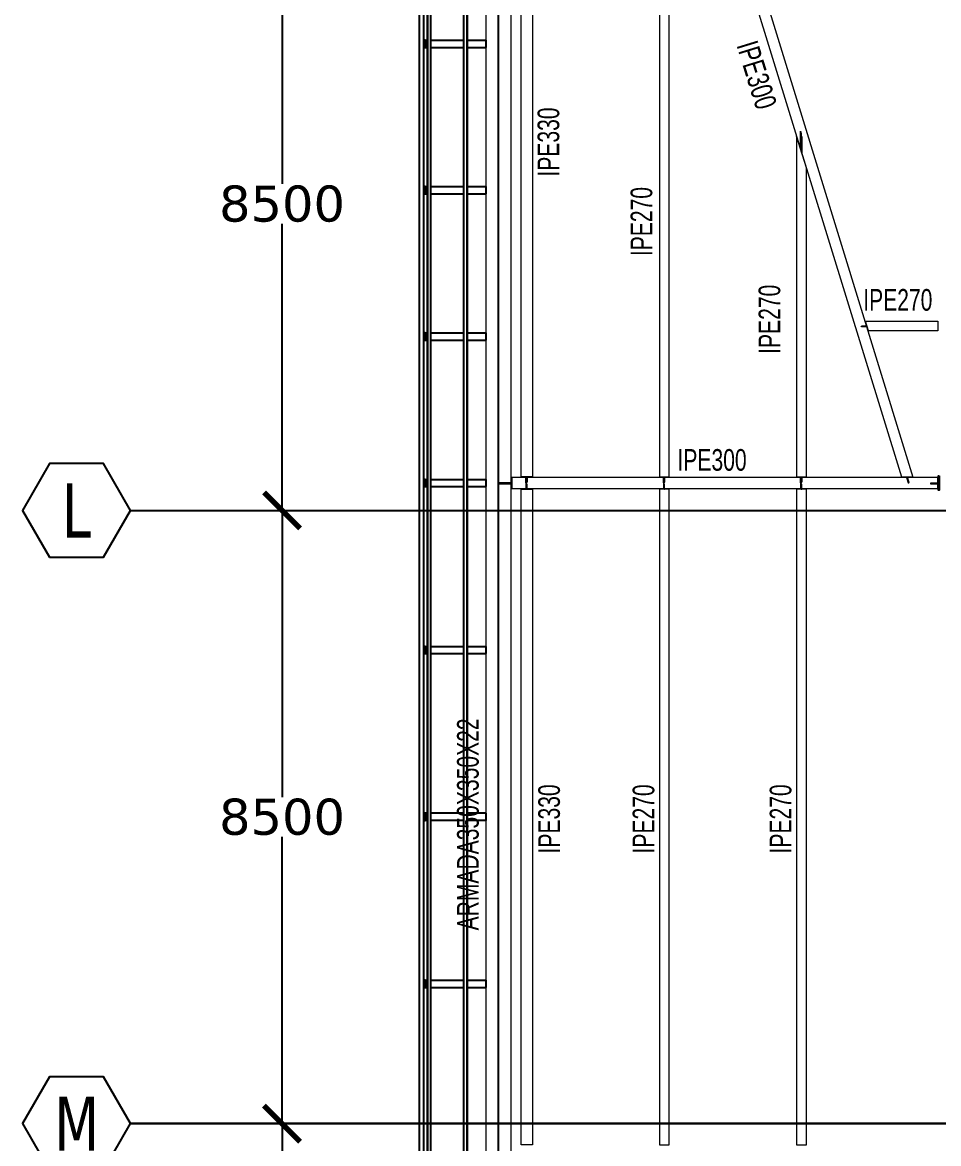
# Model space of a CAD drawing. Header units: millimetres. Extents: x -6598 to 74598, y -11659 to 33736.
# Drawn here: x -6598 to 6100, y 8223 to 23766 of the extents above; entities that cross this region are included whole.
import ezdxf
from ezdxf.enums import TextEntityAlignment as Align

# ---------------------------------------------------------------- set-up
doc = ezdxf.new("R2010")
doc.units = ezdxf.units.MM
for name, color, linetype, lineweight in [('0-3', 50, 'Continuous', 5), ('E_B_PLACA-1', 10, 'Continuous', 25), ('E_B_PLACA-2', 31, 'Continuous', 25), ('E_TEXTO', 3, 'Continuous', 9), ('E_VIGAS-1', 31, 'Continuous', 25), ('E_VIGAS-2', 10, 'Continuous', 25), ('HCB-VIGAS', 4, 'Continuous', 15)]:
    doc.layers.add(name, color=color, linetype=linetype, lineweight=lineweight)
for name, color, linetype in [('COTAS', 8, 'Continuous'), ('HCB-EJES', 1, 'Continuous'), ('HCB-PLATINAS', 5, 'Continuous'), ('HCB-ROTULOS', 2, 'Continuous')]:
    doc.layers.add(name, color=color, linetype=linetype)
doc.styles.add('Arial Narrow_2', font='', dxfattribs={"width": 0.85, "height": 0.3})
doc.styles.add('ROMANT', font='romant.shx', dxfattribs={"width": 0.8})
doc.styles.add('VERDANA', font='verdana.ttf')
doc.styles.get('Arial Narrow_2').set_extended_font_data('Arial Narrow')
doc.dimstyles.new('1.125', dxfattribs={"dimscale": 0, "dimtxt": 500, "dimasz": 500, "dimexe": 4, "dimexo": 4, "dimgap": 15, "dimtad": 0, "dimdec": 0, "dimzin": 4, "dimdsep": 46, "dimtxsty": 'ROMANT', "dimblk": 'ARCHTICK', "dimcen": -10, "dimclrd": 256, "dimclrt": 3, "dimadec": 0, "dimazin": 0, "dimtfac": 1, "dimtdec": 0, "dimtix": 1, "dimtmove": 0, "dimatfit": 0, "dimldrblk": 'OBLIQUE', "dimfxl": 0.05, "dimtolj": 1, "dimtzin": 0, "dimarcsym": 0})

# ---------------------------------------------------------------- blocks, each defined once
blk = doc.blocks.new('EST_SFM_VIGA-METALICA-SECCION-C - EST_SFM_VIGA-METALICA-UPN160-1608583-_30_00m_N_E_-NIVEL-8 DOC')
at = {"layer": 'E_VIGAS-1'}
for p, q in [((14.528, 0.047), (-14.394, 0.047)), ((-14.399, -0.018), (14.533, -0.018))]:
    blk.add_line(p, q, dxfattribs=at)
blk = doc.blocks.new('EST_SFM_VIGA-METALICA-SECCION-C - EST_SFM_VIGA-METALICA-UPN100-1529610-_30_00m_N_E_-NIVEL-8 DOC')
at = {"layer": 'E_VIGAS-2'}
for p, q in [((14.393, 0.032), (-14.441, 0.032)), ((-14.442, -0.018), (14.393, -0.018))]:
    blk.add_line(p, q, dxfattribs=at)
blk = doc.blocks.new('EST_SFM_VIGA-METALICA-SECCION-C - EST_SFM_VIGA-METALICA-UPN100-1529678-_30_00m_N_E_-NIVEL-8 DOC')
at = {"layer": 'E_VIGAS-2'}
for p, q in [((13.374, 0.018), (-13.422, 0.018)), ((-13.504, -0.032), (13.456, -0.032))]:
    blk.add_line(p, q, dxfattribs=at)
blk = doc.blocks.new('DCTIB_CNI_EST_MOD-1A-FAC_0001_rvt-2-_30_00m_N_E_-NIVEL-8 DOC')
at = {"layer": 'E_B_PLACA-1'}
for p, q in [((-75.147, 138.995), (-75.147, 167.83)), ((-74.597, 166.81), (-74.597, 140.014))]:
    blk.add_line(p, q, dxfattribs=at)
at = {"layer": 'E_B_PLACA-2'}
for p, q in [((-75.147, 167.83), (-75.147, 138.995)), ((-74.597, 140.014), (-74.597, 166.81))]:
    blk.add_line(p, q, dxfattribs=at)
at = {"layer": 'E_VIGAS-1'}
for p, q in [((-75.177, 164.182), (-75.195, 164.182)), ((-75.195, 164.135), (-75.181, 164.135)), ((-75.181, 164.135), (-75.176, 164.135)), ((-75.181, 164.135), (-75.176, 164.135)), ((-75.177, 164.135), (-75.181, 164.135)), ((-75.177, 164.145), (-75.177, 164.182)), ((-75.177, 164.182), (-75.175, 164.182)), ((-75.175, 164.082), (-75.175, 164.182)), ((-75.175, 164.182), (-75.147, 164.182)), ((-75.175, 164.182), (-75.175, 164.082)), ((-74.597, 164.182), (-74.337, 164.182)), ((-74.337, 164.182), (-74.337, 164.082)), ((-75.181, 164.13), (-75.195, 164.13)), ((-75.195, 164.082), (-75.177, 164.082)), ((-75.176, 164.13), (-75.181, 164.13)), ((-75.181, 164.13), (-75.177, 164.13)), ((-75.176, 164.13), (-75.181, 164.13)), ((-75.177, 164.082), (-75.177, 164.12)), ((-75.175, 164.082), (-75.177, 164.082)), ((-75.175, 164.082), (-75.147, 164.082)), ((-74.597, 164.082), (-74.337, 164.082)), ((-75.177, 162.152), (-75.195, 162.152)), ((-75.177, 162.115), (-75.177, 162.152)), ((-75.177, 162.152), (-75.175, 162.152)), ((-75.175, 162.052), (-75.175, 162.152)), ((-75.175, 162.152), (-75.147, 162.152)), ((-75.175, 162.152), (-75.175, 162.052)), ((-74.597, 162.152), (-74.335, 162.152)), ((-74.335, 162.152), (-74.335, 162.052)), ((-75.195, 162.105), (-75.181, 162.105)), ((-75.181, 162.1), (-75.195, 162.1)), ((-75.195, 162.052), (-75.177, 162.052)), ((-75.181, 162.105), (-75.176, 162.105)), ((-75.181, 162.105), (-75.176, 162.105)), ((-75.177, 162.105), (-75.181, 162.105)), ((-75.176, 162.1), (-75.181, 162.1)), ((-75.181, 162.1), (-75.177, 162.1)), ((-75.176, 162.1), (-75.181, 162.1)), ((-75.177, 162.052), (-75.177, 162.09)), ((-75.175, 162.052), (-75.177, 162.052)), ((-75.175, 162.052), (-75.147, 162.052)), ((-74.597, 162.052), (-74.335, 162.052)), ((-75.177, 160.123), (-75.195, 160.123)), ((-75.177, 160.085), (-75.177, 160.123)), ((-75.177, 160.123), (-75.175, 160.123)), ((-75.175, 160.023), (-75.175, 160.123)), ((-75.175, 160.123), (-75.147, 160.123)), ((-75.175, 160.123), (-75.175, 160.023)), ((-74.597, 160.123), (-74.337, 160.123)), ((-74.337, 160.123), (-74.337, 160.023)), ((-75.195, 160.075), (-75.181, 160.075)), ((-75.181, 160.07), (-75.195, 160.07)), ((-75.195, 160.023), (-75.177, 160.023)), ((-75.181, 160.075), (-75.176, 160.075)), ((-75.181, 160.075), (-75.176, 160.075)), ((-75.177, 160.075), (-75.181, 160.075)), ((-75.176, 160.07), (-75.181, 160.07)), ((-75.181, 160.07), (-75.177, 160.07)), ((-75.176, 160.07), (-75.181, 160.07)), ((-75.177, 160.023), (-75.177, 160.06)), ((-75.175, 160.023), (-75.177, 160.023)), ((-75.175, 160.023), (-75.147, 160.023)), ((-74.597, 160.023), (-74.337, 160.023)), ((-75.177, 158.093), (-75.195, 158.093)), ((-75.177, 158.055), (-75.177, 158.093)), ((-75.177, 158.093), (-75.175, 158.093)), ((-75.175, 157.993), (-75.175, 158.093)), ((-75.175, 158.093), (-75.147, 158.093)), ((-75.175, 158.093), (-75.175, 157.993)), ((-74.597, 158.093), (-74.337, 158.093)), ((-74.337, 158.093), (-74.337, 157.993)), ((-75.195, 158.045), (-75.181, 158.045)), ((-75.181, 158.04), (-75.195, 158.04)), ((-75.195, 157.993), (-75.177, 157.993)), ((-75.181, 158.045), (-75.176, 158.045)), ((-75.181, 158.045), (-75.176, 158.045)), ((-75.177, 158.045), (-75.181, 158.045)), ((-75.176, 158.04), (-75.181, 158.04)), ((-75.181, 158.04), (-75.177, 158.04)), ((-75.176, 158.04), (-75.181, 158.04)), ((-75.177, 157.993), (-75.177, 158.03)), ((-75.175, 157.993), (-75.177, 157.993)), ((-75.175, 157.993), (-75.147, 157.993)), ((-74.597, 157.993), (-74.337, 157.993)), ((-75.177, 155.778), (-75.195, 155.778)), ((-75.177, 155.741), (-75.177, 155.778)), ((-75.177, 155.778), (-75.175, 155.778)), ((-75.175, 155.678), (-75.175, 155.778)), ((-75.175, 155.778), (-75.147, 155.778)), ((-75.175, 155.778), (-75.175, 155.678)), ((-74.597, 155.778), (-74.337, 155.778)), ((-74.337, 155.778), (-74.337, 155.678)), ((-75.195, 155.731), (-75.181, 155.731)), ((-75.181, 155.725), (-75.195, 155.725)), ((-75.195, 155.678), (-75.177, 155.678)), ((-75.181, 155.731), (-75.176, 155.731)), ((-75.181, 155.731), (-75.176, 155.731)), ((-75.177, 155.731), (-75.181, 155.731)), ((-75.176, 155.725), (-75.181, 155.725)), ((-75.181, 155.725), (-75.177, 155.725)), ((-75.176, 155.725), (-75.181, 155.725)), ((-75.177, 155.678), (-75.177, 155.716)), ((-75.175, 155.678), (-75.177, 155.678)), ((-75.175, 155.678), (-75.147, 155.678)), ((-74.597, 155.678), (-74.337, 155.678)), ((-75.177, 153.464), (-75.195, 153.464)), ((-75.195, 153.417), (-75.181, 153.417)), ((-75.181, 153.411), (-75.195, 153.411)), ((-75.181, 153.417), (-75.176, 153.417)), ((-75.181, 153.417), (-75.176, 153.417)), ((-75.177, 153.417), (-75.181, 153.417)), ((-75.176, 153.411), (-75.181, 153.411)), ((-75.181, 153.411), (-75.177, 153.411)), ((-75.176, 153.411), (-75.181, 153.411)), ((-75.177, 153.464), (-75.175, 153.464)), ((-75.177, 153.426), (-75.177, 153.464)), ((-75.175, 153.364), (-75.175, 153.464)), ((-75.175, 153.464), (-75.175, 153.364)), ((-75.147, 153.464), (-75.175, 153.464)), ((-74.335, 153.464), (-74.597, 153.464)), ((-74.335, 153.464), (-74.335, 153.364)), ((-75.195, 153.364), (-75.177, 153.364)), ((-75.177, 153.364), (-75.177, 153.401)), ((-75.175, 153.364), (-75.177, 153.364)), ((-75.147, 153.364), (-75.175, 153.364)), ((-74.335, 153.364), (-74.597, 153.364)), ((-75.177, 151.149), (-75.195, 151.149)), ((-75.195, 151.102), (-75.181, 151.102)), ((-75.181, 151.097), (-75.195, 151.097)), ((-75.181, 151.102), (-75.176, 151.102)), ((-75.181, 151.102), (-75.176, 151.102)), ((-75.177, 151.102), (-75.181, 151.102)), ((-75.176, 151.097), (-75.181, 151.097)), ((-75.181, 151.097), (-75.177, 151.097)), ((-75.176, 151.097), (-75.181, 151.097)), ((-75.177, 151.112), (-75.177, 151.149)), ((-75.177, 151.149), (-75.175, 151.149)), ((-75.177, 151.049), (-75.177, 151.087)), ((-75.175, 151.049), (-75.175, 151.149)), ((-75.175, 151.149), (-75.147, 151.149)), ((-75.175, 151.149), (-75.175, 151.049)), ((-74.597, 151.149), (-74.337, 151.149)), ((-74.337, 151.149), (-74.337, 151.049)), ((-75.195, 151.049), (-75.177, 151.049)), ((-75.175, 151.049), (-75.177, 151.049)), ((-75.175, 151.049), (-75.147, 151.049)), ((-74.597, 151.049), (-74.337, 151.049))]:
    blk.add_line(p, q, dxfattribs=at)
for points, knots in [([(-75.181, 164.135), (-75.181, 164.135), (-75.18, 164.135), (-75.179, 164.136), (-75.178, 164.137), (-75.177, 164.138), (-75.177, 164.14), (-75.177, 164.141), (-75.177, 164.142), (-75.177, 164.144), (-75.177, 164.145)], [0, 0, 0, 0, 0.142857, 0.285714, 0.428571, 0.571429, 0.678571, 0.732143, 0.785714, 1, 1, 1, 1]), ([(-75.177, 164.12), (-75.177, 164.121), (-75.177, 164.122), (-75.177, 164.124), (-75.177, 164.126), (-75.178, 164.128), (-75.179, 164.129), (-75.181, 164.13), (-75.181, 164.13)], [0, 0, 0, 0, 0.142857, 0.285714, 0.428571, 0.571429, 0.785714, 1, 1, 1, 1]), ([(-75.181, 162.105), (-75.181, 162.105), (-75.18, 162.105), (-75.179, 162.106), (-75.178, 162.107), (-75.177, 162.108), (-75.177, 162.11), (-75.177, 162.111), (-75.177, 162.112), (-75.177, 162.114), (-75.177, 162.115)], [0, 0, 0, 0, 0.142857, 0.285714, 0.428571, 0.571429, 0.678571, 0.732143, 0.785714, 1, 1, 1, 1]), ([(-75.177, 162.09), (-75.177, 162.091), (-75.177, 162.092), (-75.177, 162.094), (-75.177, 162.096), (-75.178, 162.098), (-75.179, 162.099), (-75.181, 162.1), (-75.181, 162.1)], [0, 0, 0, 0, 0.142857, 0.285714, 0.428571, 0.571429, 0.785714, 1, 1, 1, 1]), ([(-75.181, 160.075), (-75.181, 160.075), (-75.18, 160.075), (-75.179, 160.076), (-75.178, 160.077), (-75.177, 160.079), (-75.177, 160.08), (-75.177, 160.081), (-75.177, 160.082), (-75.177, 160.084), (-75.177, 160.085)], [0, 0, 0, 0, 0.142857, 0.285714, 0.428571, 0.571429, 0.678571, 0.732143, 0.785714, 1, 1, 1, 1]), ([(-75.177, 160.06), (-75.177, 160.061), (-75.177, 160.062), (-75.177, 160.064), (-75.177, 160.066), (-75.178, 160.068), (-75.179, 160.069), (-75.181, 160.07), (-75.181, 160.07)], [0, 0, 0, 0, 0.142857, 0.285714, 0.428571, 0.571429, 0.785714, 1, 1, 1, 1]), ([(-75.181, 158.045), (-75.181, 158.045), (-75.18, 158.045), (-75.179, 158.046), (-75.178, 158.047), (-75.177, 158.049), (-75.177, 158.05), (-75.177, 158.051), (-75.177, 158.053), (-75.177, 158.054), (-75.177, 158.055)], [0, 0, 0, 0, 0.142857, 0.285714, 0.428571, 0.571429, 0.678571, 0.732143, 0.785714, 1, 1, 1, 1]), ([(-75.177, 158.03), (-75.177, 158.031), (-75.177, 158.032), (-75.177, 158.035), (-75.177, 158.036), (-75.178, 158.038), (-75.179, 158.039), (-75.181, 158.04), (-75.181, 158.04)], [0, 0, 0, 0, 0.142857, 0.285714, 0.428571, 0.571429, 0.785714, 1, 1, 1, 1]), ([(-75.181, 155.731), (-75.181, 155.731), (-75.18, 155.731), (-75.179, 155.732), (-75.178, 155.733), (-75.177, 155.734), (-75.177, 155.735), (-75.177, 155.736), (-75.177, 155.738), (-75.177, 155.74), (-75.177, 155.741)], [0, 0, 0, 0, 0.142857, 0.285714, 0.428571, 0.571429, 0.678571, 0.732143, 0.785714, 1, 1, 1, 1]), ([(-75.177, 155.716), (-75.177, 155.716), (-75.177, 155.718), (-75.177, 155.72), (-75.177, 155.722), (-75.178, 155.724), (-75.179, 155.725), (-75.181, 155.725), (-75.181, 155.725)], [0, 0, 0, 0, 0.142857, 0.285714, 0.428571, 0.571429, 0.785714, 1, 1, 1, 1]), ([(-75.181, 153.417), (-75.181, 153.417), (-75.18, 153.417), (-75.179, 153.417), (-75.178, 153.418), (-75.177, 153.42), (-75.177, 153.421), (-75.177, 153.422), (-75.177, 153.424), (-75.177, 153.425), (-75.177, 153.426)], [0, 0, 0, 0, 0.142857, 0.285714, 0.428571, 0.571429, 0.678571, 0.732143, 0.785714, 1, 1, 1, 1]), ([(-75.177, 153.401), (-75.177, 153.402), (-75.177, 153.403), (-75.177, 153.406), (-75.177, 153.408), (-75.178, 153.409), (-75.179, 153.411), (-75.181, 153.411), (-75.181, 153.411)], [0, 0, 0, 0, 0.142857, 0.285714, 0.428571, 0.571429, 0.785714, 1, 1, 1, 1]), ([(-75.181, 151.102), (-75.181, 151.102), (-75.18, 151.102), (-75.179, 151.103), (-75.178, 151.104), (-75.177, 151.105), (-75.177, 151.107), (-75.177, 151.108), (-75.177, 151.109), (-75.177, 151.111), (-75.177, 151.112)], [0, 0, 0, 0, 0.142857, 0.285714, 0.428571, 0.571429, 0.678571, 0.732143, 0.785714, 1, 1, 1, 1]), ([(-75.177, 151.087), (-75.177, 151.088), (-75.177, 151.089), (-75.177, 151.091), (-75.177, 151.093), (-75.178, 151.095), (-75.179, 151.096), (-75.181, 151.097), (-75.181, 151.097)], [0, 0, 0, 0, 0.142857, 0.285714, 0.428571, 0.571429, 0.785714, 1, 1, 1, 1])]:
    blk.add_open_spline(points, degree=3, knots=knots, dxfattribs=at)
at = {"layer": 'E_VIGAS-2'}
for p, q in [((-75.097, 164.182), (-74.647, 164.182)), ((-75.097, 164.082), (-74.647, 164.082)), ((-75.097, 162.152), (-74.647, 162.152)), ((-75.097, 162.052), (-74.647, 162.052)), ((-75.097, 160.123), (-74.647, 160.123)), ((-75.097, 160.023), (-74.647, 160.023)), ((-75.097, 158.093), (-74.647, 158.093)), ((-75.097, 157.993), (-74.647, 157.993)), ((-75.097, 155.778), (-74.647, 155.778)), ((-75.097, 155.678), (-74.647, 155.678)), ((-74.647, 153.464), (-75.097, 153.464)), ((-74.647, 153.364), (-75.097, 153.364)), ((-75.097, 151.149), (-74.647, 151.149)), ((-75.097, 151.049), (-74.647, 151.049))]:
    blk.add_line(p, q, dxfattribs=at)
at = {"layer": 'E_VIGAS-1'}
for name, p, rotation in [('EST_SFM_VIGA-METALICA-SECCION-C - EST_SFM_VIGA-METALICA-UPN160-1608583-_30_00m_N_E_-NIVEL-8 DOC', (-75.242, 153.479), 270), ('EST_SFM_VIGA-METALICA-SECCION-C - EST_SFM_VIGA-METALICA-UPN100-1529610-_30_00m_N_E_-NIVEL-8 DOC', (-75.13, 153.388), 269.9999999999999), ('EST_SFM_VIGA-METALICA-SECCION-C - EST_SFM_VIGA-METALICA-UPN100-1529678-_30_00m_N_E_-NIVEL-8 DOC', (-74.615, 153.388), 270.0000000000001)]:
    blk.add_blockref(name, p, dxfattribs=dict(at, rotation=rotation))
blk = doc.blocks.new('_ArchTick')
at = {"color": 0, "linetype": 'ByBlock', "const_width": 0.15}
blk.add_lwpolyline([(-0.5, -0.5), (0.5, 0.5)], dxfattribs=at)
blk = doc.blocks.new('*D505')
at = {"layer": 'COTAS', "color": 0, "lineweight": -2, "transparency": 16777216}
for p, q in [((-5094, 25500), (-2996, 25500)), ((-5094, 17000), (-2996, 17000))]:
    blk.add_line(p, q, dxfattribs=at)
at = {"layer": 'COTAS', "lineweight": -2, "transparency": 16777216}
for p, q in [((-3000, 25500), (-3000, 21526)), ((-3000, 17000), (-3000, 20974))]:
    blk.add_line(p, q, dxfattribs=at)
at = {"layer": 'Defpoints', "color": 0, "transparency": 16777216}
for p in [(-5098, 25500), (-3000, 25500), (-5098, 17000)]:
    blk.add_point(p, dxfattribs=at)
at = {"layer": 'COTAS', "lineweight": -2, "transparency": 16777216, "xscale": 500, "yscale": 500, "zscale": 500}
for p, rotation in [((-3000, 25500), 90), ((-3000, 17000), 270)]:
    blk.add_blockref('_ArchTick', p, dxfattribs=dict(at, rotation=rotation))
at = {"layer": 'COTAS', "color": 3, "transparency": 16777216, "insert": (-3000, 21250), "char_height": 500, "attachment_point": 5, "rotation": 0.01, "style": 'VERDANA'}
blk.add_mtext('\\A1;8500', dxfattribs=at)
blk = doc.blocks.new('_Oblique')
at = {"color": 0, "linetype": 'ByBlock', "lineweight": -2}
blk.add_line((-0.5, -0.5), (0.5, 0.5), dxfattribs=at)
blk = doc.blocks.new('*D506')
at = {"layer": 'COTAS', "color": 0, "lineweight": -2, "transparency": 16777216}
for p, q in [((-5094, 17000), (-2996, 17000)), ((-5094, 8500), (-2996, 8500))]:
    blk.add_line(p, q, dxfattribs=at)
at = {"layer": 'COTAS', "lineweight": -2, "transparency": 16777216}
for p, q in [((-3000, 17000), (-3000, 13026)), ((-3000, 8500), (-3000, 12474))]:
    blk.add_line(p, q, dxfattribs=at)
at = {"layer": 'Defpoints', "color": 0, "transparency": 16777216}
for p in [(-5098, 17000), (-5098, 8500), (-3000, 8500)]:
    blk.add_point(p, dxfattribs=at)
at = {"layer": 'COTAS', "lineweight": -2, "transparency": 16777216, "xscale": 500, "yscale": 500, "zscale": 500}
for p, rotation in [((-3000, 17000), 90), ((-3000, 8500), 270)]:
    blk.add_blockref('_ArchTick', p, dxfattribs=dict(at, rotation=rotation))
at = {"layer": 'COTAS', "color": 3, "transparency": 16777216, "insert": (-3000, 12750), "char_height": 500, "attachment_point": 5, "rotation": 0.01, "style": 'VERDANA'}
blk.add_mtext('\\A1;8500', dxfattribs=at)
blk = doc.blocks.new('*D507')
at = {"layer": 'COTAS', "color": 0, "lineweight": -2, "transparency": 16777216}
for p, q in [((-5094, 8500), (-2996, 8500)), ((-5094, 0), (-2996, 0))]:
    blk.add_line(p, q, dxfattribs=at)
at = {"layer": 'COTAS', "lineweight": -2, "transparency": 16777216}
for p, q in [((-3000, 8500), (-3000, 4526)), ((-3000, 0), (-3000, 3974))]:
    blk.add_line(p, q, dxfattribs=at)
at = {"layer": 'Defpoints', "color": 0, "transparency": 16777216}
for p in [(-5098, 8500), (-3000, 8500), (-5098, 0)]:
    blk.add_point(p, dxfattribs=at)
at = {"layer": 'COTAS', "lineweight": -2, "transparency": 16777216, "xscale": 500, "yscale": 500, "zscale": 500}
for p, rotation in [((-3000, 8500), 90), ((-3000, 0), 270)]:
    blk.add_blockref('_ArchTick', p, dxfattribs=dict(at, rotation=rotation))
at = {"layer": 'COTAS', "color": 3, "transparency": 16777216, "insert": (-3000, 4250), "char_height": 500, "attachment_point": 5, "rotation": 0.01, "style": 'VERDANA'}
blk.add_mtext('\\A1;8500', dxfattribs=at)

msp = doc.modelspace()

# ---------------------------------------------------------------- linework, layer by layer
at = {"layer": 'HCB-EJES'}
for p, q in [((0.1, -5780.2), (0.1, 31280.5)), ((-5098.2, 17000), (73098.4, 17000))]:
    msp.add_line(p, q, dxfattribs=at)
msp.add_lwpolyline([(73098.4, 8500), (-5098.2, 8500), (73098.4, 8500)], dxfattribs=at)
at = {"layer": 'HCB-PLATINAS', "color": 4}
msp.add_lwpolyline([(6106, 17480.2), (6106, 17280.2), (6100, 17280.2), (6100, 17480.2)], close=True, dxfattribs=at)
at = {"layer": 'HCB-ROTULOS'}
for points in [[(-6223.2, 16350.5), (-5473.2, 16350.5), (-5098.2, 17000), (-5473.2, 17649.5), (-6223.2, 17649.5), (-6598.2, 17000)], [(-6223.2, 7850.5), (-5473.2, 7850.5), (-5098.2, 8500), (-5473.2, 9149.5), (-6223.2, 9149.5), (-6598.2, 8500)]]:
    msp.add_lwpolyline(points, close=True, dxfattribs=at)
at = {"layer": 'HCB-VIGAS'}
for points in [[(-174.9, 235.1), (175.1, 235.1), (175.2, 25265.1), (-174.8, 25265.1)], [(472.6, 17465.2), (312.6, 17465.2), (312.6, 24604.7), (472.6, 24604.7)], [(2232.5, 17465.1), (2367.5, 17465.1), (2367.5, 24604.7), (2232.5, 24604.7)], [(4196.8, 21989.7), (4186.6, 22022.6), (4186.6, 22256.7), (4196.6, 22224.2)], [(4132.5, 17465.2), (4267.5, 17465.2), (4267.5, 21750.2), (4132.5, 22188.2)], [(4196.7, 22197.1), (4203.4, 22175.6), (4203.3, 21958.4), (4196.7, 21979.8)], [(5088, 19625.1), (6091.1, 19625.1), (6091.1, 19490.1), (5129.5, 19490.1)], [(5029.8, 19544.8), (5026.8, 19554.5), (5099.2, 19554.5), (5102.2, 19544.8)], [(5107.7, 19560.9), (5109.7, 19554.4), (5038.6, 19554.5), (5038.6, 19560.7)], [(185, 17305.2), (6091.1, 17305.2), (6091.1, 17455.2), (185, 17455.2)], [(389.5, 17383.7), (379.5, 17383.7), (379.5, 17455.2), (389.5, 17455.2)], [(389.5, 17465.2), (395.7, 17465.2), (395.7, 17393.7), (389.5, 17393.7)], [(2296.9, 17383.7), (2286.9, 17383.7), (2286.9, 17455.2), (2296.9, 17455.2)], [(2296.9, 17465.1), (2303.1, 17465.1), (2303.1, 17393.7), (2296.9, 17393.7)], [(4196.9, 17383.7), (4186.9, 17383.7), (4186.9, 17455.2), (4196.9, 17455.2)], [(4196.9, 17465.2), (4203.1, 17465.2), (4203.1, 17393.7), (4196.9, 17393.7)], [(5677.4, 17383.7), (5687.9, 17383.7), (5665.9, 17455.2), (5655.5, 17455.1)], [(5670.8, 17461.8), (5663.9, 17461.8), (5686.2, 17389.4), (5693.1, 17389.4)], [(174.4, 17367), (174.4, 17377), (-0.2, 17377), (-0.2, 17367)], [(184.9, 17383.2), (11.6, 17383.2), (11.6, 17377), (184.9, 17377)], [(472.6, 8207.6), (312.6, 8207.6), (312.6, 17295.2), (472.6, 17295.2)], [(389.5, 17376.6), (379.5, 17376.6), (379.5, 17305.2), (389.5, 17305.2)], [(389.5, 17295.2), (395.7, 17295.2), (395.7, 17366.6), (389.5, 17366.6)], [(2232.5, 8207.6), (2367.5, 8207.6), (2367.5, 17295.2), (2232.5, 17295.2)], [(2296.9, 17376.6), (2286.9, 17376.6), (2286.9, 17305.2), (2296.9, 17305.2)], [(2296.9, 17295.2), (2303.1, 17295.2), (2303.1, 17366.6), (2296.9, 17366.6)], [(4132.5, 8207.6), (4267.5, 8207.6), (4267.5, 17295.2), (4132.5, 17295.2)], [(4196.9, 17376.6), (4186.9, 17376.6), (4186.9, 17305.1), (4196.9, 17305.1)], [(4196.9, 17295.2), (4203.1, 17295.2), (4203.1, 17366.6), (4196.9, 17366.6)], [(6100, 17376.6), (5990, 17376.6), (5990, 17370.6), (6100, 17370.6)]]:
    msp.add_lwpolyline(points, close=True, dxfattribs=at)
msp.add_lwpolyline([(3450.3, 24920.3), (5742.3, 17461.8), (5592.4, 17461.8), (3293.5, 24920.3), (3450.3, 24920.3)], dxfattribs=at)

# ---------------------------------------------------------------- block references
at = {"layer": '0-3', "xscale": 1000.000000000017, "yscale": 1000.000000000017, "zscale": 1000.000000000017}
msp.add_blockref('DCTIB_CNI_EST_MOD-1A-FAC_0001_rvt-2-_30_00m_N_E_-NIVEL-8 DOC', (74162.1, -140662.4), dxfattribs=at)

# ---------------------------------------------------------------- texts
at = {"layer": 'E_TEXTO', "char_height": 300, "attachment_point": 1, "style": 'Arial Narrow_2'}
for s, insert, width, rotation in [('IPE300', (3583.8, 23539.2), 1206.139, 287.08294), ('IPE330', (542, 21628.7), 1206.139, 90), ('IPE270', (1831.4, 20526.1), 1206.139, 90), ('IPE270', (3605.3, 19171.2), 1206.139, 90), ('ARMADA350X350X22', (-574.3, 11178.2), 3669.524, 90), ('IPE330', (551.4, 12244.8), 1206.139, 90), ('IPE270', (1859.9, 12244.8), 1206.139, 90), ('IPE270', (3759.9, 12244.8), 1206.139, 90)]:
    msp.add_mtext(s, dxfattribs=dict(at, insert=insert, width=width, rotation=rotation))
at = {"layer": 'E_TEXTO', "char_height": 300, "width": 1206.139, "attachment_point": 1, "style": 'Arial Narrow_2'}
for s, insert in [('IPE270', (5056, 20069.6)), ('IPE300', (2481.5, 17850.7))]:
    msp.add_mtext(s, dxfattribs=dict(at, insert=insert))
at = {"layer": 'HCB-ROTULOS', "color": 4, "style": 'VERDANA', "width": 0.7}
for s, p in [('L', (-5848.2, 17000)), ('M', (-5848.2, 8500))]:
    msp.add_text(s, height=750, dxfattribs=at).set_placement(p, align=Align.MIDDLE_CENTER)

# ---------------------------------------------------------------- dimensions: what is measured, and where the dimension line sits
at = {"layer": 'COTAS'}
for base, p1, p2, angle, picture, middle in [((-2999.9, 25500), (-5098.2, 17000), (-5098.2, 25500), 270, '*D505', (-2999.9, 21250)), ((-2999.9, 8500), (-5098.2, 17000), (-5098.2, 8500), 90, '*D506', (-2999.9, 12750)), ((-2999.9, 8500), (-5098.2, 0), (-5098.2, 8500), 270, '*D507', (-2999.9, 4250))]:
    dim = msp.add_linear_dim(base=base, p1=p1, p2=p2, angle=angle, dimstyle='1.125', override={"dimscale": 1, "dimtxsty": 'VERDANA'}, dxfattribs=at)
    dim.commit()
    dim.dimension.update_dxf_attribs({"geometry": picture, "text_midpoint": middle, "text_rotation": 0.01})

doc.saveas('drawing.dxf')
